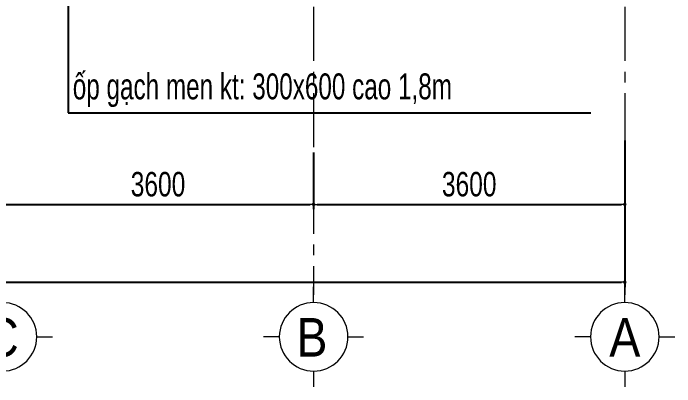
# Model space of a CAD drawing. Header units: millimetres. Extents: x -519517 to -431282, y -372679 to 113618.
# Drawn here: x -463286 to -455633, y -156462 to -152140 of the extents above; entities that cross this region are included whole.
import ezdxf
from ezdxf.enums import TextEntityAlignment as Align

# ---------------------------------------------------------------- set-up
doc = ezdxf.new("R2010")
doc.units = ezdxf.units.MM
doc.header["$LTSCALE"] = 5
for name, pattern in [('CENTER2', [28.575, 19.05, -3.175, 3.175, -3.175]), ('CENTERX2', [4, 2.5, -0.5, 0.5, -0.5]), ('DASHDOT', [1, 0.5, -0.25, 0, -0.25])]:
    doc.linetypes.add(name, pattern=pattern)
doc.layers.get('0').update_dxf_attribs({"linetype": 'CENTER2'})
for name, color, linetype, lineweight in [('LC Dim', 8, 'Continuous', 18), ('LC ISO', 153, 'Continuous', 13), ('LC Net manh', 9, 'Continuous', 5), ('LC Net truc', 79, 'DASHDOT', 13), ('LC Text1', 3, 'Continuous', 20), ('ĐT-254-TEXT', 254, 'Continuous', 20)]:
    doc.layers.add(name, color=color, linetype=linetype, lineweight=lineweight)
doc.styles.add('BICO- hoatbif', font='hoatbif.shx', dxfattribs={"width": 0.6})
doc.styles.add('HOATBIF', font='hoatbif.shx', dxfattribs={"width": 0.75})
doc.styles.add('LC 1', font='VHAVANB.TTF')
doc.styles.add('ĐT- hoatbif', font='hoatbif.shx', dxfattribs={"width": 0.6})
doc.dimstyles.new('Copy of 1-110', dxfattribs={"dimscale": 110, "dimtxt": 2.5, "dimasz": 0.35, "dimexe": 0.5, "dimexo": 0, "dimgap": 0.8, "dimtad": 1, "dimdec": 0, "dimzin": 0, "dimdsep": 46, "dimtxsty": 'HOATBIF', "dimblk1": 'DOT', "dimblk2": 'DOT', "dimsah": 1, "dimcen": -1, "dimdle": 1, "dimclrd": 256, "dimclre": 256, "dimclrt": 4, "dimadec": 3, "dimazin": 2, "dimtfac": 0.333333, "dimtdec": 0, "dimtix": 1, "dimtmove": 2, "dimatfit": 3, "dimldrblk": 'DOT', "dimfxl": 1, "dimtvp": 0.833333, "dimtolj": 1, "dimtzin": 0, "dimarcsym": 0})
doc.dimstyles.new('TL40', dxfattribs={"dimscale": 40, "dimtxt": 2, "dimasz": 1.2, "dimexe": 1.5, "dimexo": 1.5, "dimgap": 0.9, "dimtad": 1, "dimdec": 0, "dimzin": 12, "dimdsep": 46, "dimtxsty": 'BICO- hoatbif', "dimblk": 'ARCHTICK', "dimcen": 1.8, "dimdle": 1, "dimclrd": 256, "dimclre": 256, "dimclrt": 254, "dimadec": 0, "dimazin": 3, "dimtm": 1e-09, "dimtfac": 1, "dimtdec": 0, "dimtix": 1, "dimtmove": 1, "dimatfit": 3, "dimldrblk": 'DOT', "dimfxl": 1.5, "dimtvp": 0.6, "dimtzin": 4, "dimarcsym": 0})

# ---------------------------------------------------------------- blocks, each defined once
blk = doc.blocks.new('DOT')
at = {"color": 0, "linetype": 'ByBlock'}
blk.add_line((-0.5, 0), (-1, 0), dxfattribs=at)
at = {"color": 0, "linetype": 'ByBlock', "const_width": 0.5}
blk.add_lwpolyline([(-0.25, 0, 1), (0.25, 0, 1)], format="xyb", close=True, dxfattribs=at)
blk = doc.blocks.new('*D703')
at = {"layer": 'Defpoints', "color": 0, "transparency": 16777216}
for p in [(-463411.1, -153750), (-459811.1, -153750), (-459811.1, -154351.9)]:
    blk.add_point(p, dxfattribs=at)
at = {"layer": 'LC Dim', "lineweight": -2, "transparency": 16777216}
for p, q in [((-463411.1, -153750), (-463411.1, -154408.5)), ((-459811.1, -153750), (-459811.1, -154408.5)), ((-463371.5, -154351.9), (-459850.7, -154351.9))]:
    blk.add_line(p, q, dxfattribs=at)
at = {"layer": 'LC Dim', "lineweight": -2, "transparency": 16777216, "xscale": 39.62, "yscale": 39.62, "zscale": 39.62, "rotation": 180}
blk.add_blockref('DOT', (-463411.1, -154351.9), dxfattribs=at)
at = {"layer": 'LC Dim', "lineweight": -2, "transparency": 16777216, "xscale": 39.62, "yscale": 39.62, "zscale": 39.62}
blk.add_blockref('DOT', (-459811.1, -154351.9), dxfattribs=at)
at = {"layer": 'LC Dim', "color": 4, "transparency": 16777216, "insert": (-461611.1, -154119.8), "char_height": 283, "attachment_point": 5, "style": 'HOATBIF'}
blk.add_mtext('\\A1;3600', dxfattribs=at)
blk = doc.blocks.new('_Dot')
at = {"color": 0, "linetype": 'ByBlock', "lineweight": -2}
blk.add_line((-0.5, 0), (-1, 0), dxfattribs=at)
at = {"color": 0, "linetype": 'ByBlock', "const_width": 0.5}
blk.add_lwpolyline([(-0.25, 0, 1), (0.25, 0, 1)], format="xyb", close=True, dxfattribs=at)
blk = doc.blocks.new('*D704')
at = {"layer": 'Defpoints', "color": 0, "transparency": 16777216}
for p in [(-459811.1, -153750), (-456211.1, -153750), (-456211.1, -154351.9)]:
    blk.add_point(p, dxfattribs=at)
at = {"layer": 'LC Dim', "lineweight": -2, "transparency": 16777216}
for p, q in [((-459811.1, -153750), (-459811.1, -154408.5)), ((-456211.1, -153750), (-456211.1, -154408.5)), ((-459771.5, -154351.9), (-456250.7, -154351.9))]:
    blk.add_line(p, q, dxfattribs=at)
at = {"layer": 'LC Dim', "lineweight": -2, "transparency": 16777216, "xscale": 39.62, "yscale": 39.62, "zscale": 39.62, "rotation": 180}
blk.add_blockref('DOT', (-459811.1, -154351.9), dxfattribs=at)
at = {"layer": 'LC Dim', "lineweight": -2, "transparency": 16777216, "xscale": 39.62, "yscale": 39.62, "zscale": 39.62}
blk.add_blockref('DOT', (-456211.1, -154351.9), dxfattribs=at)
at = {"layer": 'LC Dim', "color": 4, "transparency": 16777216, "insert": (-458011.1, -154119.8), "char_height": 283, "attachment_point": 5, "style": 'HOATBIF'}
blk.add_mtext('\\A1;3600', dxfattribs=at)
blk = doc.blocks.new('*D705')
at = {"layer": 'Defpoints', "color": 0, "transparency": 16777216}
for p in [(-480561.1, -153613.3), (-456211.1, -153613.3), (-456211.1, -155251.9)]:
    blk.add_point(p, dxfattribs=at)
at = {"layer": 'LC Dim', "lineweight": -2, "transparency": 16777216}
for p, q in [((-480561.1, -153613.3), (-480561.1, -155308.5)), ((-456211.1, -153613.3), (-456211.1, -155308.5)), ((-480521.5, -155251.9), (-456250.7, -155251.9))]:
    blk.add_line(p, q, dxfattribs=at)
at = {"layer": 'LC Dim', "lineweight": -2, "transparency": 16777216, "xscale": 39.62, "yscale": 39.62, "zscale": 39.62, "rotation": 180}
blk.add_blockref('DOT', (-480561.1, -155251.9), dxfattribs=at)
at = {"layer": 'LC Dim', "lineweight": -2, "transparency": 16777216, "xscale": 39.62, "yscale": 39.62, "zscale": 39.62}
blk.add_blockref('DOT', (-456211.1, -155251.9), dxfattribs=at)
at = {"layer": 'LC Dim', "color": 4, "transparency": 16777216, "insert": (-468386.1, -155019.8), "char_height": 283, "attachment_point": 5, "style": 'HOATBIF'}
blk.add_mtext('\\A1;24350', dxfattribs=at)
blk = doc.blocks.new('_ArchTick')
at = {"color": 0, "linetype": 'ByBlock', "const_width": 0.15}
blk.add_lwpolyline([(-0.5, -0.5), (0.5, 0.5)], dxfattribs=at)
blk = doc.blocks.new('TTRUC')
at = {"layer": 'LC ISO'}
for p, q in [((0, 6.95), (0, 10.13)), ((-6.95, 0), (-10.13, 0)), ((6.95, 0), (10.13, 0)), ((0, -6.95), (0, -10.13))]:
    blk.add_line(p, q, dxfattribs=at)
at = {"layer": 'LC Net manh'}
blk.add_circle((0, 0), 6.95, dxfattribs=at)

msp = doc.modelspace()

# ---------------------------------------------------------------- linework, layer by layer
at = {"layer": 'LC Net truc', "linetype": 'CENTERX2', "ltscale": 50}
for p, q in [((-459811.1, -139065.9), (-459811.1, -155397)), ((-456211.1, -139065.9), (-456211.1, -155397))]:
    msp.add_line(p, q, dxfattribs=at)

# ---------------------------------------------------------------- block references
at = {"layer": 'LC ISO', "xscale": -57.06055479064256, "yscale": 57.06055479064256, "zscale": 57.06055479064256}
for p in [(-463411.1, -155884.2), (-459811.1, -155884.2), (-456211.1, -155884.2)]:
    msp.add_blockref('TTRUC', p, dxfattribs=at)

# ---------------------------------------------------------------- texts
at = {"layer": 'LC Text1', "ltscale": 0.2, "style": 'LC 1', "width": 0.9}
for s, p in [('c', (-463416.4, -156247.7)), ('b', (-459830.5, -156247.7)), ('a', (-456210.9, -156247.7))]:
    msp.add_text(s, height=446.8, dxfattribs=at).set_placement(p, align=Align.BOTTOM_CENTER)
at = {"layer": 'ĐT-254-TEXT', "ltscale": 100, "style": 'ĐT- hoatbif', "width": 0.7}
msp.add_text('èp g¹ch men kt: 300x600 cao 1,8m', height=300, dxfattribs=at).set_placement((-462597.3, -153136))

# ---------------------------------------------------------------- dimensions: what is measured, and where the dimension line sits
at = {"layer": 'LC Dim'}
for base, p1, p2, picture, middle in [((-456211.1, -155251.9), (-480561.1, -153613.3), (-456211.1, -153613.3), '*D705', (-468386.1, -155019.8)), ((-459811.1, -154351.9), (-463411.1, -153750), (-459811.1, -153750), '*D703', (-461611.1, -154119.8)), ((-456211.1, -154351.9), (-459811.1, -153750), (-456211.1, -153750), '*D704', (-458011.1, -154119.8))]:
    dim = msp.add_linear_dim(base=base, p1=p1, p2=p2, dimstyle='Copy of 1-110', override={"dimscale": 113.2}, dxfattribs=at)
    dim.commit()
    dim.dimension.update_dxf_attribs({"geometry": picture, "text_midpoint": middle})

# ---------------------------------------------------------------- leaders
at = {"layer": 'LC ISO'}
msp.add_leader([(-462651.7, -149953.6), (-462651.7, -153292.6), (-456604.6, -153292.6)], dimstyle='TL40', override={"dimasz": 4, "dimgap": 0.9, "dimtad": 0}, dxfattribs=at)

doc.saveas('drawing.dxf')
